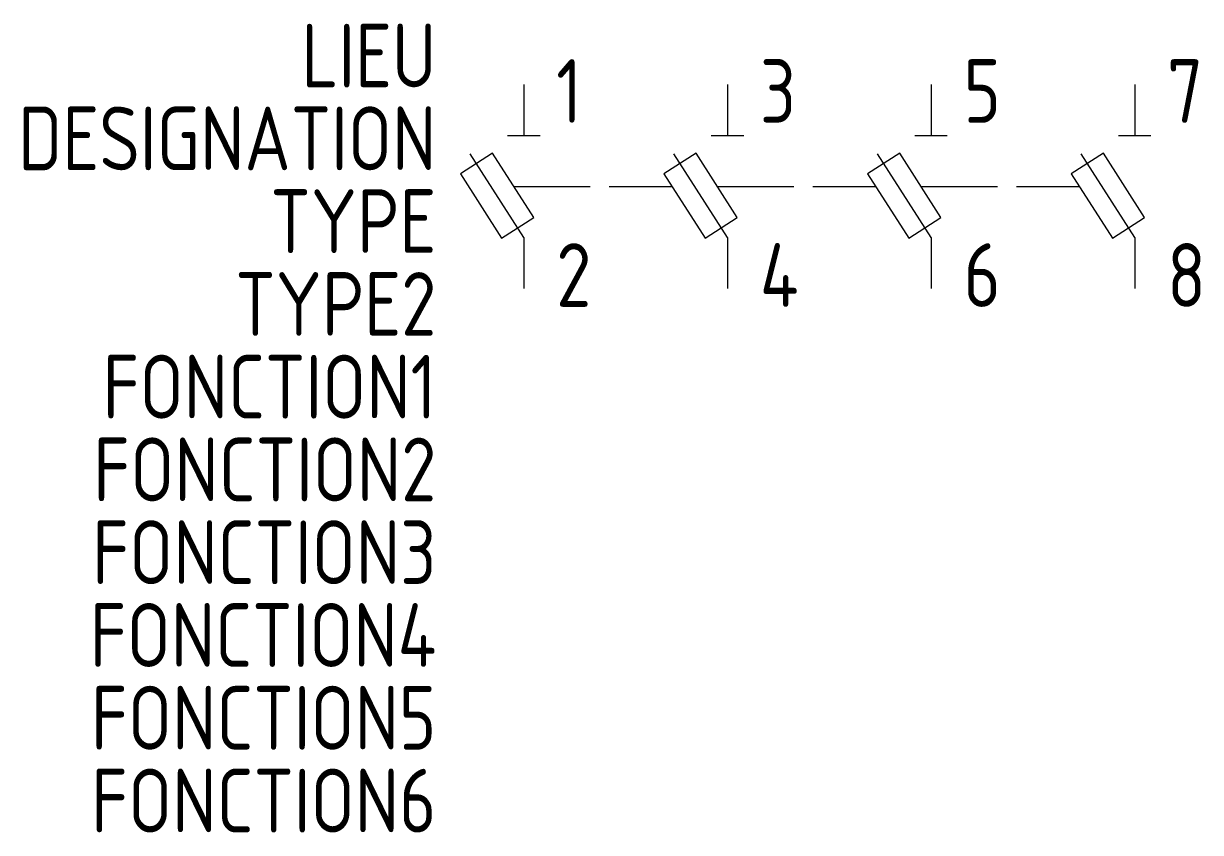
# Model space of a CAD drawing. Extents: x -19.7 to 26.6, y -29.4 to 2.4.
import ezdxf
from ezdxf.enums import TextEntityAlignment as Align

# ---------------------------------------------------------------- set-up
doc = ezdxf.new("R2010")
doc.units = 0
doc.linetypes.add('ACAD_ISO02W100', pattern=[15, 12, -3])
for name, color, linetype in [('SYMB_FIL', 3, 'Continuous'), ('SYMB_LIAISON', 1, 'ACAD_ISO02W100'), ('SYMB_TXT_CONTACT', 2, 'Continuous'), ('SYMB_TXT_NOM', 3, 'Continuous')]:
    doc.layers.add(name, color=color, linetype=linetype)
doc.styles.add('NET2_5', font='isocp.shx', dxfattribs={"width": 0.9, "height": 2.5})

msp = doc.modelspace()

# ---------------------------------------------------------------- linework, layer by layer
at = {"layer": 'SYMB_FIL'}
for p, q in [((0, 0), (0, -2)), ((8, 0), (8, -2)), ((16, 0), (16, -2)), ((24, 0), (24, -2)), ((-0.64, -2), (0.64, -2)), ((7.36, -2), (8.64, -2)), ((15.36, -2), (16.64, -2)), ((23.36, -2), (24.64, -2)), ((0, -6), (-2.102, -2.715)), ((8, -6), (5.898, -2.715)), ((16, -6), (13.898, -2.715)), ((24, -6), (21.898, -2.715)), ((0, -6), (0, -8)), ((8, -6), (8, -8)), ((16, -6), (16, -8)), ((24, -6), (24, -8))]:
    msp.add_line(p, q, dxfattribs=at)
for points in [[(-0.874, -6.025), (0.389, -5.217), (-1.228, -2.69), (-2.491, -3.498)], [(7.126, -6.025), (8.389, -5.217), (6.772, -2.69), (5.509, -3.498)], [(15.126, -6.025), (16.389, -5.217), (14.772, -2.69), (13.509, -3.498)], [(23.126, -6.025), (24.389, -5.217), (22.772, -2.69), (21.509, -3.498)]]:
    msp.add_lwpolyline(points, close=True, dxfattribs=at)
at = {"layer": 'SYMB_LIAISON', "ltscale": 0.25}
for p, q in [((-0.39, -4), (5.83, -4)), ((7.61, -4), (13.83, -4)), ((15.61, -4), (21.83, -4))]:
    msp.add_line(p, q, dxfattribs=at)

# ---------------------------------------------------------------- texts
at = {"layer": 'SYMB_TXT_CONTACT', "style": 'NET2_5', "width": 0.9, "flags": 8}
for tag, p, s in [('1', (1.275, -1.5), '1'), ('3', (9.275, -1.5), '3'), ('5', (17.275, -1.5), '5'), ('7', (25.275, -1.5), '7'), ('2', (1.275, -8.727), '2'), ('4', (9.275, -8.727), '4'), ('6', (17.275, -8.727), '6'), ('8', (25.275, -8.727), '8')]:
    msp.add_attdef(tag, p, s, height=2.5, dxfattribs=at)
at = {"layer": 'SYMB_TXT_NOM', "style": 'NET2_5', "width": 0.9, "flags": 8}
for tag, text, p in [('LIEU', '', (-3.435, -0.111)), ('DESIGNATION', 'F?', (-3.435, -3.361)), ('TYPE', '?A', (-3.435, -6.611)), ('TYPE2', '', (-3.435, -9.861)), ('FONCTION1', '', (-3.435, -13.111)), ('FONCTION2', '', (-3.435, -16.361)), ('FONCTION3', '', (-3.435, -19.611)), ('FONCTION4', '', (-3.435, -22.861)), ('FONCTION5', '', (-3.435, -26.111)), ('FONCTION6', '', (-3.435, -29.361))]:
    msp.add_attdef(tag, text=text, height=2.5, dxfattribs=at).set_placement(p, align=Align.RIGHT)

doc.saveas('drawing.dxf')
